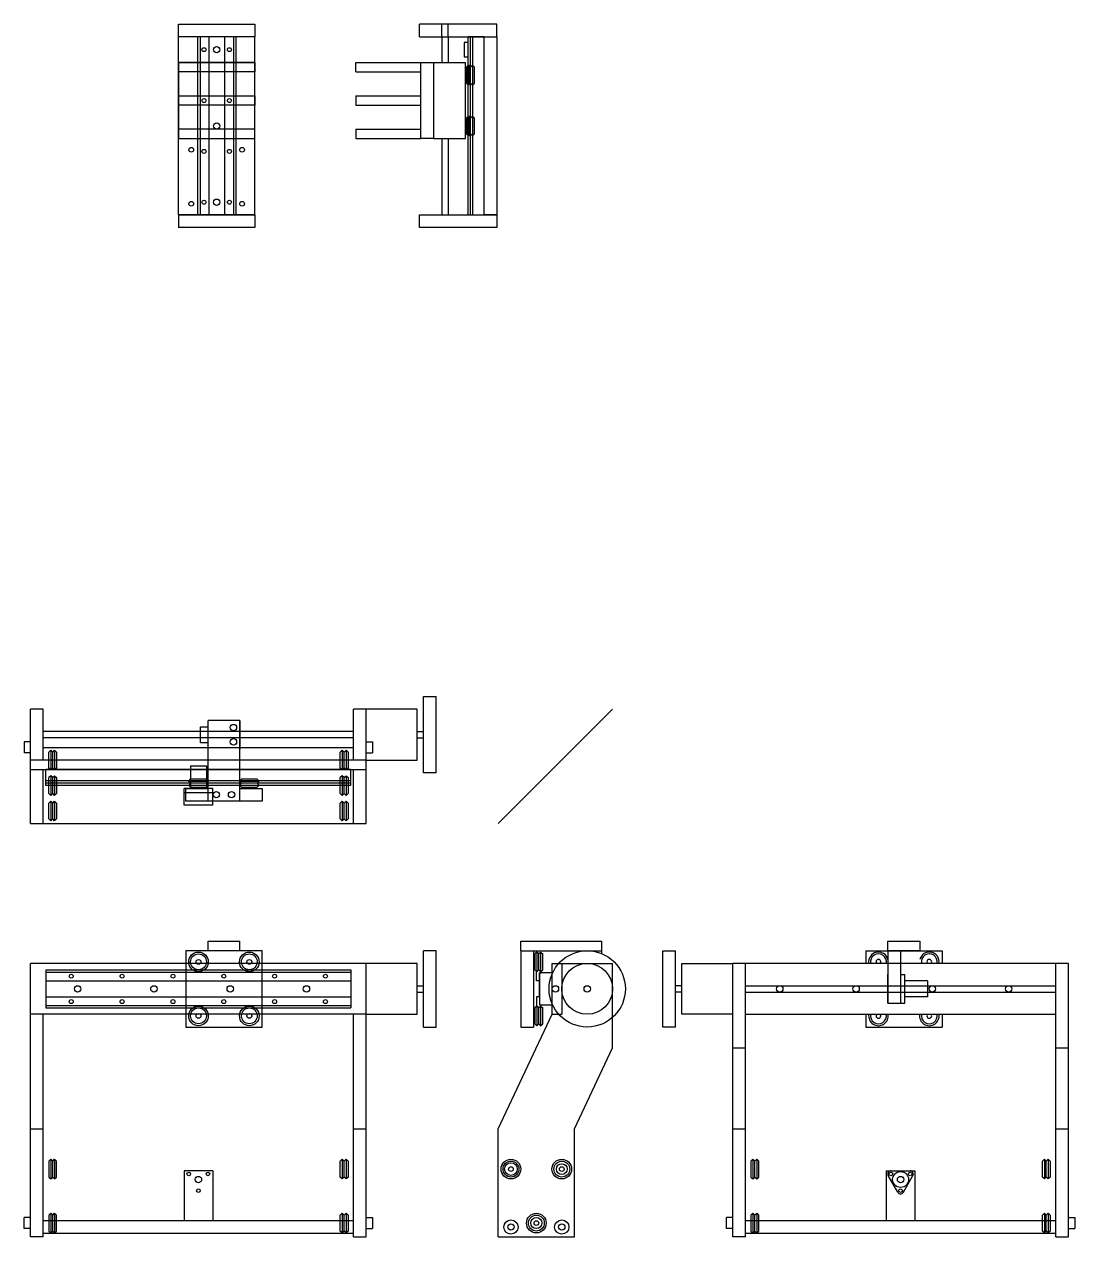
# Model space of a CAD drawing. Header units: inches. Extents: x 0 to 107, y -39 to 50.
# Drawn here: x 66.14 to 107.46, y 2.36 to 50.05 of the extents above; entities that cross this region are included whole.
import ezdxf

# ---------------------------------------------------------------- set-up
doc = ezdxf.new("R2010")
doc.units = ezdxf.units.IN
doc.header["$MEASUREMENT"] = 0
for name, color, linetype in [('Construction', 4, 'Continuous'), ('Gantry', 2, 'Continuous'), ('Gantry Bearings', 2, 'Continuous'), ('V rail', 1, 'Continuous'), ('X Truck', 6, 'Continuous'), ('X Truck Bearings', 6, 'Continuous'), ('Z Truck', 3, 'Continuous'), ('Z Truck Bearings', 3, 'Continuous')]:
    doc.layers.add(name, color=color, linetype=linetype)

msp = doc.modelspace()

# ---------------------------------------------------------------- linework, layer by layer
for p, q in [((82.568, 49.553), (82.568, 48.553)), ((82.818, 49.553), (82.818, 48.553)), ((82.568, 45.553), (82.568, 42.553)), ((82.818, 45.553), (82.818, 42.553)), ((81.841, 20.607), (81.841, 23.607)), ((81.841, 23.607), (82.341, 23.607)), ((82.341, 20.607), (82.341, 23.607)), ((81.591, 23.107), (79.591, 23.107)), ((81.591, 21.107), (81.591, 23.107)), ((79.076, 22.232), (66.891, 22.232)), ((79.088, 21.982), (66.891, 21.982)), ((81.591, 22.232), (81.841, 22.232)), ((81.591, 21.982), (81.841, 21.982)), ((79.591, 21.107), (81.591, 21.107)), ((82.341, 20.607), (81.841, 20.607)), ((81.841, 10.608), (81.841, 13.608)), ((82.341, 13.608), (81.841, 13.608)), ((82.341, 10.608), (82.341, 13.608)), ((91.258, 10.608), (91.258, 13.608)), ((91.258, 13.608), (91.758, 13.608)), ((91.758, 10.608), (91.758, 13.608)), ((81.591, 13.108), (79.591, 13.108)), ((81.591, 11.108), (81.591, 13.108)), ((92.008, 11.108), (92.008, 13.108)), ((92.008, 13.108), (94.008, 13.108)), ((81.591, 12.233), (81.841, 12.233)), ((81.591, 11.983), (81.841, 11.983)), ((92.008, 12.233), (91.758, 12.233)), ((92.008, 11.983), (91.758, 11.983)), ((94.508, 12.233), (106.708, 12.233)), ((94.508, 11.983), (106.708, 11.983)), ((79.591, 11.108), (81.591, 11.108)), ((94.008, 11.108), (92.008, 11.108)), ((81.841, 10.608), (82.341, 10.608)), ((91.758, 10.608), (91.258, 10.608))]:
    msp.add_line(p, q)
for centre, radius in [((88.283, 12.108), 1.5), ((88.283, 12.108), 1), ((87.033, 12.108), 0.125), ((88.283, 12.108), 0.125)]:
    msp.add_circle(centre, radius)
at = {"layer": 'Construction'}
for p, q in [((82.568, 49.553), (82.568, 50.053)), ((82.818, 49.553), (82.818, 50.053)), ((89.283, 23.107), (84.783, 18.607))]:
    msp.add_line(p, q, dxfattribs=at)
at = {"layer": 'Gantry'}
for p, q in [((66.391, 18.607), (66.391, 23.107)), ((66.891, 23.107), (66.391, 23.107)), ((66.891, 21.107), (66.891, 23.107)), ((79.591, 23.107), (79.091, 23.107)), ((79.091, 21.107), (79.091, 23.107)), ((79.591, 18.607), (79.591, 23.107)), ((66.391, 21.826), (66.141, 21.826)), ((66.141, 21.826), (66.141, 21.388)), ((66.891, 21.607), (79.091, 21.607)), ((79.591, 21.826), (79.841, 21.826)), ((79.841, 21.826), (79.841, 21.388)), ((66.391, 21.388), (66.141, 21.388)), ((79.591, 21.107), (66.391, 21.107)), ((66.391, 20.732), (66.391, 21.107)), ((79.591, 21.388), (79.841, 21.388)), ((79.591, 20.732), (79.591, 21.107)), ((66.391, 20.732), (79.591, 20.732)), ((66.891, 18.607), (66.891, 20.732)), ((72.679, 20.882), (72.679, 19.992)), ((72.679, 20.882), (73.304, 20.882)), ((73.304, 20.882), (73.304, 19.992)), ((79.091, 18.607), (79.091, 20.732)), ((72.429, 19.832), (72.429, 19.992)), ((73.554, 19.992), (72.429, 19.992)), ((72.429, 19.332), (72.429, 19.832)), ((72.429, 19.832), (73.554, 19.832)), ((73.554, 19.832), (73.554, 19.992)), ((73.554, 19.332), (73.554, 19.832)), ((73.554, 19.332), (72.429, 19.332)), ((66.391, 18.607), (79.591, 18.607)), ((66.391, 2.358), (66.391, 13.108)), ((66.891, 13.108), (66.391, 13.108)), ((79.091, 13.108), (66.891, 13.108)), ((79.591, 13.108), (79.091, 13.108)), ((79.591, 2.358), (79.591, 13.108)), ((86.908, 11.108), (86.908, 13.108)), ((86.908, 13.108), (87.283, 13.108)), ((87.283, 13.108), (89.283, 13.108)), ((87.283, 13.108), (87.283, 11.108)), ((89.283, 9.784), (89.283, 13.108)), ((94.008, 2.358), (94.008, 13.108)), ((94.508, 13.108), (94.008, 13.108)), ((94.508, 2.358), (94.508, 13.108)), ((106.708, 13.108), (94.508, 13.108)), ((106.708, 2.358), (106.708, 13.108)), ((107.208, 13.108), (106.708, 13.108)), ((107.208, 2.358), (107.208, 13.108)), ((79.591, 11.108), (66.391, 11.108)), ((66.891, 2.358), (66.891, 11.108)), ((79.091, 2.358), (79.091, 11.108)), ((84.783, 6.608), (86.908, 11.108)), ((86.908, 11.108), (87.283, 11.108)), ((94.508, 11.108), (106.708, 11.108)), ((87.783, 6.608), (89.283, 9.784)), ((94.008, 9.784), (94.508, 9.784)), ((106.708, 9.784), (107.208, 9.784)), ((66.391, 6.608), (66.891, 6.608)), ((79.091, 6.608), (79.591, 6.608)), ((84.783, 2.358), (84.783, 6.608)), ((87.783, 2.358), (87.783, 6.608)), ((94.008, 6.608), (94.508, 6.608)), ((106.708, 6.608), (107.208, 6.608)), ((72.429, 4.951), (72.429, 2.989)), ((73.554, 4.951), (72.429, 4.951)), ((73.554, 4.951), (73.554, 2.989)), ((100.046, 4.951), (100.046, 2.989)), ((100.046, 4.951), (101.171, 4.951)), ((100.241, 4.951), (100.987, 4.952)), ((101.171, 4.951), (101.171, 2.989)), ((100.494, 4.118), (100.121, 4.764)), ((100.722, 4.118), (101.095, 4.764)), ((66.391, 3.115), (66.141, 3.115)), ((66.141, 2.677), (66.141, 3.115)), ((79.091, 2.989), (66.891, 2.989)), ((79.591, 3.115), (79.841, 3.115)), ((79.841, 3.115), (79.841, 2.677)), ((94.008, 3.115), (93.758, 3.115)), ((93.758, 2.677), (93.758, 3.115)), ((106.708, 2.989), (94.508, 2.989)), ((107.208, 3.115), (107.458, 3.115)), ((107.458, 3.115), (107.458, 2.677)), ((66.391, 2.677), (66.141, 2.677)), ((79.091, 2.489), (66.891, 2.489)), ((79.591, 2.677), (79.841, 2.677)), ((94.008, 2.677), (93.758, 2.677)), ((106.708, 2.489), (94.508, 2.489)), ((107.208, 2.677), (107.458, 2.677)), ((66.891, 2.358), (66.391, 2.358)), ((79.091, 2.358), (79.591, 2.358)), ((84.783, 2.358), (87.783, 2.358)), ((94.508, 2.358), (94.008, 2.358)), ((106.708, 2.358), (107.208, 2.358))]:
    msp.add_line(p, q, dxfattribs=at)
for centre, radius in [((95.858, 12.108), 0.125), ((98.858, 12.108), 0.125), ((101.858, 12.108), 0.125), ((104.858, 12.108), 0.125), ((85.283, 5.02), 0.25), ((72.612, 4.827), 0.0715), ((73.37, 4.827), 0.0715), ((85.283, 5.02), 0.0938), ((87.283, 5.02), 0.212), ((87.283, 5.02), 0.0938), ((100.229, 4.827), 0.0715), ((100.608, 4.608), 0.312), ((100.987, 4.827), 0.0715), ((72.991, 4.608), 0.125), ((100.608, 4.608), 0.125), ((72.991, 4.17), 0.0715), ((100.608, 4.17), 0.0715), ((85.283, 2.739), 0.281), ((85.283, 2.739), 0.125), ((86.283, 2.896), 0.219), ((86.283, 2.896), 0.0938), ((87.283, 2.739), 0.281), ((87.283, 2.739), 0.125)]:
    msp.add_circle(centre, radius, dxfattribs=at)
for centre, start, end in [((100.229, 4.827), 84.5858, 210.0428), ((100.987, 4.827), 329.9572, 90.0428), ((100.608, 4.17), 204.5858, 335.4142)]:
    msp.add_arc(centre, 0.125, start, end, dxfattribs=at)
at = {"layer": 'Gantry Bearings'}
for p, q in [((67.186, 21.492), (67.105, 21.419)), ((67.26, 21.419), (67.186, 21.492)), ((67.186, 21.492), (67.186, 20.721)), ((67.26, 21.419), (67.333, 21.492)), ((67.333, 21.492), (67.415, 21.419)), ((67.333, 21.492), (67.333, 20.721)), ((78.649, 21.492), (78.568, 21.419)), ((78.723, 21.419), (78.649, 21.492)), ((78.649, 21.492), (78.649, 20.721)), ((78.723, 21.419), (78.796, 21.492)), ((78.796, 21.492), (78.878, 21.419)), ((78.796, 21.492), (78.796, 20.721)), ((67.105, 20.795), (67.105, 21.419)), ((67.26, 20.795), (67.26, 21.419)), ((67.415, 21.419), (67.415, 20.795)), ((78.568, 20.795), (78.568, 21.419)), ((78.723, 20.795), (78.723, 21.419)), ((78.878, 21.419), (78.878, 20.795)), ((67.186, 20.721), (67.105, 20.795)), ((67.26, 20.795), (67.186, 20.721)), ((67.333, 20.721), (67.26, 20.795)), ((67.415, 20.795), (67.333, 20.721)), ((78.649, 20.721), (78.568, 20.795)), ((78.723, 20.795), (78.649, 20.721)), ((78.796, 20.721), (78.723, 20.795)), ((78.878, 20.795), (78.796, 20.721)), ((67.186, 20.492), (67.105, 20.419)), ((67.105, 19.795), (67.105, 20.419)), ((67.186, 20.492), (67.186, 19.721)), ((67.26, 20.419), (67.186, 20.492)), ((67.26, 20.419), (67.333, 20.492)), ((67.26, 19.795), (67.26, 20.419)), ((67.333, 20.492), (67.333, 19.721)), ((67.333, 20.492), (67.415, 20.419)), ((67.415, 20.419), (67.415, 19.795)), ((78.649, 20.492), (78.568, 20.419)), ((78.568, 19.795), (78.568, 20.419)), ((78.649, 20.492), (78.649, 19.721)), ((78.723, 20.419), (78.649, 20.492)), ((78.723, 20.419), (78.796, 20.492)), ((78.723, 19.795), (78.723, 20.419)), ((78.796, 20.492), (78.796, 19.721)), ((78.796, 20.492), (78.878, 20.419)), ((78.878, 20.419), (78.878, 19.795)), ((67.186, 19.721), (67.105, 19.795)), ((67.26, 19.795), (67.186, 19.721)), ((67.333, 19.721), (67.26, 19.795)), ((67.415, 19.795), (67.333, 19.721)), ((78.649, 19.721), (78.568, 19.795)), ((78.723, 19.795), (78.649, 19.721)), ((78.796, 19.721), (78.723, 19.795)), ((78.878, 19.795), (78.796, 19.721)), ((67.186, 19.492), (67.105, 19.419)), ((67.105, 18.795), (67.105, 19.419)), ((67.26, 19.419), (67.186, 19.492)), ((67.186, 19.492), (67.186, 18.721)), ((67.26, 19.419), (67.333, 19.492)), ((67.26, 18.795), (67.26, 19.419)), ((67.333, 19.492), (67.415, 19.419)), ((67.333, 19.492), (67.333, 18.721)), ((67.415, 19.419), (67.415, 18.795)), ((78.649, 19.492), (78.568, 19.419)), ((78.568, 18.795), (78.568, 19.419)), ((78.723, 19.419), (78.649, 19.492)), ((78.649, 19.492), (78.649, 18.721)), ((78.723, 19.419), (78.796, 19.492)), ((78.723, 18.795), (78.723, 19.419)), ((78.796, 19.492), (78.878, 19.419)), ((78.796, 19.492), (78.796, 18.721)), ((78.878, 19.419), (78.878, 18.795)), ((67.186, 18.721), (67.105, 18.795)), ((67.26, 18.795), (67.186, 18.721)), ((67.333, 18.721), (67.26, 18.795)), ((67.415, 18.795), (67.333, 18.721)), ((78.649, 18.721), (78.568, 18.795)), ((78.723, 18.795), (78.649, 18.721)), ((78.796, 18.721), (78.723, 18.795)), ((78.878, 18.795), (78.796, 18.721)), ((67.186, 5.405), (67.105, 5.332)), ((67.105, 5.332), (67.105, 4.708)), ((67.186, 5.405), (67.186, 4.634)), ((67.26, 5.332), (67.186, 5.405)), ((67.26, 5.332), (67.333, 5.405)), ((67.26, 4.708), (67.26, 5.332)), ((67.333, 5.405), (67.333, 4.634)), ((67.333, 5.405), (67.415, 5.332)), ((67.415, 4.708), (67.415, 5.332)), ((78.649, 5.405), (78.568, 5.332)), ((78.568, 4.708), (78.568, 5.332)), ((78.723, 5.332), (78.649, 5.405)), ((78.649, 5.405), (78.649, 4.634)), ((78.723, 5.332), (78.796, 5.405)), ((78.723, 4.708), (78.723, 5.332)), ((78.796, 5.405), (78.878, 5.332)), ((78.796, 5.405), (78.796, 4.634)), ((78.878, 5.332), (78.878, 4.708)), ((94.803, 5.405), (94.722, 5.332)), ((94.722, 5.332), (94.722, 4.708)), ((94.803, 5.405), (94.803, 4.634)), ((94.877, 5.332), (94.803, 5.405)), ((94.877, 5.332), (94.95, 5.405)), ((94.877, 4.708), (94.877, 5.332)), ((94.95, 5.405), (94.95, 4.634)), ((94.95, 5.405), (95.032, 5.332)), ((95.032, 4.708), (95.032, 5.332)), ((106.266, 5.405), (106.185, 5.332)), ((106.185, 4.708), (106.185, 5.332)), ((106.34, 5.332), (106.266, 5.405)), ((106.266, 5.405), (106.266, 4.634)), ((106.34, 5.332), (106.413, 5.405)), ((106.34, 4.708), (106.34, 5.332)), ((106.413, 5.405), (106.495, 5.332)), ((106.413, 5.405), (106.413, 4.634)), ((106.495, 5.332), (106.495, 4.708)), ((67.105, 4.708), (67.186, 4.634)), ((67.186, 4.634), (67.26, 4.708)), ((67.26, 4.708), (67.333, 4.634)), ((67.333, 4.634), (67.415, 4.708)), ((78.649, 4.634), (78.568, 4.708)), ((78.723, 4.708), (78.649, 4.634)), ((78.796, 4.634), (78.723, 4.708)), ((78.878, 4.708), (78.796, 4.634)), ((94.722, 4.708), (94.803, 4.634)), ((94.803, 4.634), (94.877, 4.708)), ((94.877, 4.708), (94.95, 4.634)), ((94.95, 4.634), (95.032, 4.708)), ((106.266, 4.634), (106.185, 4.708)), ((106.34, 4.708), (106.266, 4.634)), ((106.413, 4.634), (106.34, 4.708)), ((106.495, 4.708), (106.413, 4.634)), ((67.186, 3.281), (67.105, 3.208)), ((67.105, 3.208), (67.105, 2.584)), ((67.186, 3.281), (67.186, 2.51)), ((67.26, 3.208), (67.186, 3.281)), ((67.26, 3.208), (67.333, 3.281)), ((67.26, 2.584), (67.26, 3.208)), ((67.333, 3.281), (67.333, 2.51)), ((67.333, 3.281), (67.415, 3.208)), ((67.415, 2.584), (67.415, 3.208)), ((78.649, 3.281), (78.568, 3.208)), ((78.568, 2.584), (78.568, 3.208)), ((78.723, 3.208), (78.649, 3.281)), ((78.649, 3.281), (78.649, 2.51)), ((78.723, 3.208), (78.796, 3.281)), ((78.723, 2.584), (78.723, 3.208)), ((78.796, 3.281), (78.878, 3.208)), ((78.796, 3.281), (78.796, 2.51)), ((78.878, 3.208), (78.878, 2.584)), ((94.803, 3.281), (94.722, 3.208)), ((94.722, 3.208), (94.722, 2.584)), ((94.803, 3.281), (94.803, 2.51)), ((94.877, 3.208), (94.803, 3.281)), ((94.877, 3.208), (94.95, 3.281)), ((94.877, 2.584), (94.877, 3.208)), ((94.95, 3.281), (94.95, 2.51)), ((94.95, 3.281), (95.032, 3.208)), ((95.032, 2.584), (95.032, 3.208)), ((106.266, 3.281), (106.185, 3.208)), ((106.185, 2.584), (106.185, 3.208)), ((106.34, 3.208), (106.266, 3.281)), ((106.266, 3.281), (106.266, 2.51)), ((106.34, 3.208), (106.413, 3.281)), ((106.34, 2.584), (106.34, 3.208)), ((106.413, 3.281), (106.495, 3.208)), ((106.413, 3.281), (106.413, 2.51)), ((106.495, 3.208), (106.495, 2.584)), ((67.105, 2.584), (67.186, 2.51)), ((67.186, 2.51), (67.26, 2.584)), ((67.26, 2.584), (67.333, 2.51)), ((67.333, 2.51), (67.415, 2.584)), ((78.649, 2.51), (78.568, 2.584)), ((78.723, 2.584), (78.649, 2.51)), ((78.796, 2.51), (78.723, 2.584)), ((78.878, 2.584), (78.796, 2.51)), ((94.722, 2.584), (94.803, 2.51)), ((94.803, 2.51), (94.877, 2.584)), ((94.877, 2.584), (94.95, 2.51)), ((94.95, 2.51), (95.032, 2.584)), ((106.266, 2.51), (106.185, 2.584)), ((106.34, 2.584), (106.266, 2.51)), ((106.413, 2.51), (106.34, 2.584)), ((106.495, 2.584), (106.413, 2.51))]:
    msp.add_line(p, q, dxfattribs=at)
for centre, radius in [((85.283, 5.02), 0.386), ((85.283, 5.02), 0.312), ((87.283, 5.02), 0.386), ((87.283, 5.02), 0.312), ((85.283, 5.02), 0.0938), ((87.283, 5.02), 0.0938), ((86.283, 2.896), 0.386), ((86.283, 2.896), 0.312), ((86.283, 2.896), 0.0938)]:
    msp.add_circle(centre, radius, dxfattribs=at)
at = {"layer": 'V rail'}
for p, q in [((72.96, 49.553), (72.96, 42.553)), ((74.46, 49.553), (72.96, 49.553)), ((73.054, 49.553), (73.054, 42.553)), ((73.397, 49.553), (73.397, 42.553)), ((74.023, 49.553), (74.023, 42.553)), ((74.367, 49.553), (74.367, 42.553)), ((74.46, 49.553), (74.46, 42.553)), ((83.446, 49.334), (83.446, 48.772)), ((83.602, 49.334), (83.446, 49.334)), ((83.602, 42.553), (83.602, 49.553)), ((84.227, 49.553), (83.602, 49.553)), ((83.696, 42.553), (83.696, 49.553)), ((83.789, 42.553), (83.789, 49.553)), ((84.227, 42.553), (84.227, 49.553)), ((83.446, 48.772), (83.602, 48.772)), ((74.46, 42.553), (72.96, 42.553)), ((83.602, 42.553), (84.227, 42.553)), ((78.991, 20.732), (66.991, 20.732)), ((66.991, 20.107), (66.991, 20.732)), ((78.991, 20.107), (78.991, 20.732)), ((78.991, 20.294), (66.991, 20.294)), ((78.991, 20.2), (66.991, 20.2)), ((78.991, 20.107), (66.991, 20.107)), ((66.991, 12.858), (78.991, 12.858)), ((66.991, 12.858), (66.991, 11.358)), ((66.991, 12.764), (78.991, 12.764)), ((66.991, 12.421), (78.991, 12.421)), ((78.991, 12.858), (78.991, 11.358)), ((86.376, 12.858), (86.283, 12.764)), ((86.283, 12.421), (86.283, 12.764)), ((86.408, 12.421), (86.283, 12.421)), ((86.376, 12.858), (86.47, 12.764)), ((86.908, 12.733), (86.408, 12.733)), ((86.408, 12.733), (86.408, 11.483)), ((86.408, 12.733), (86.47, 12.733)), ((86.408, 12.421), (86.408, 12.733)), ((86.47, 12.733), (86.47, 12.764)), ((86.908, 11.483), (86.908, 12.733)), ((86.408, 11.827), (86.408, 12.389)), ((66.991, 11.795), (78.991, 11.795)), ((66.991, 11.451), (78.991, 11.451)), ((86.283, 11.795), (86.283, 11.451)), ((86.408, 11.795), (86.283, 11.795)), ((86.376, 11.358), (86.283, 11.451)), ((86.376, 11.358), (86.47, 11.451)), ((86.408, 11.795), (86.408, 11.483)), ((86.408, 11.483), (86.908, 11.483)), ((86.408, 11.483), (86.47, 11.483)), ((86.47, 11.483), (86.47, 11.451)), ((66.991, 11.358), (78.991, 11.358))]:
    msp.add_line(p, q, dxfattribs=at)
for centre, radius in [((73.21, 49.053), 0.0782), ((73.71, 49.053), 0.125), ((74.211, 49.053), 0.0782), ((73.21, 47.053), 0.0782), ((74.211, 47.053), 0.0782), ((73.71, 46.053), 0.125), ((73.21, 45.053), 0.0781), ((74.211, 45.053), 0.0781), ((73.21, 43.053), 0.0781), ((73.71, 43.053), 0.125), ((74.211, 43.053), 0.0781), ((67.989, 12.608), 0.0781), ((69.989, 12.608), 0.0781), ((71.989, 12.608), 0.0781), ((73.989, 12.608), 0.0781), ((75.989, 12.608), 0.0781), ((77.989, 12.608), 0.0781), ((68.241, 12.108), 0.125), ((71.241, 12.108), 0.125), ((74.241, 12.108), 0.125), ((77.241, 12.108), 0.125), ((67.989, 11.607), 0.0781), ((69.989, 11.607), 0.0781), ((71.989, 11.607), 0.0781), ((73.989, 11.607), 0.0781), ((75.989, 11.607), 0.0781), ((77.989, 11.607), 0.0781)]:
    msp.add_circle(centre, radius, dxfattribs=at)
at = {"layer": 'X Truck'}
for p, q in [((72.21, 49.553), (72.21, 50.053)), ((72.21, 50.053), (75.21, 50.053)), ((75.21, 50.053), (75.21, 49.553)), ((84.727, 50.053), (81.693, 50.053)), ((81.693, 49.553), (81.693, 50.053)), ((84.727, 49.553), (84.727, 50.053)), ((72.21, 42.553), (72.21, 49.553)), ((75.21, 49.553), (72.21, 49.553)), ((75.21, 49.553), (72.21, 49.553)), ((75.21, 42.553), (75.21, 49.553)), ((81.693, 49.553), (84.727, 49.553)), ((84.227, 49.553), (84.727, 49.553)), ((84.227, 42.553), (84.227, 49.553)), ((84.727, 49.553), (84.727, 42.553)), ((72.21, 42.553), (75.21, 42.553)), ((75.21, 42.553), (72.21, 42.553)), ((72.21, 42.553), (72.21, 42.053)), ((75.21, 42.553), (75.21, 42.053)), ((81.693, 42.053), (81.693, 42.553)), ((81.693, 42.553), (84.727, 42.553)), ((84.727, 42.553), (84.227, 42.553)), ((84.727, 42.553), (84.727, 42.053)), ((84.727, 42.553), (84.727, 42.053)), ((75.21, 42.053), (72.21, 42.053)), ((84.727, 42.053), (81.693, 42.053)), ((73.069, 22.419), (73.369, 22.419)), ((73.069, 21.794), (73.069, 22.419)), ((73.369, 19.495), (73.369, 22.669)), ((74.619, 22.669), (73.369, 22.669)), ((74.619, 19.495), (74.619, 22.669)), ((74.619, 22.669), (74.619, 21.544)), ((73.069, 21.794), (73.369, 21.794)), ((72.494, 19.995), (73.369, 19.995)), ((72.494, 19.495), (72.494, 19.995)), ((74.619, 19.995), (75.494, 19.995)), ((75.494, 19.995), (75.494, 19.495)), ((75.494, 19.495), (72.494, 19.495)), ((73.369, 13.608), (73.369, 13.983)), ((73.369, 13.983), (74.619, 13.983)), ((74.619, 13.608), (74.619, 13.983)), ((85.671, 13.608), (85.671, 13.983)), ((85.671, 13.983), (88.845, 13.983)), ((88.845, 13.983), (88.845, 13.498)), ((75.494, 13.608), (72.494, 13.608)), ((72.494, 13.608), (72.494, 10.608)), ((75.494, 10.608), (75.494, 13.608)), ((85.671, 13.608), (86.171, 13.608)), ((85.671, 13.608), (85.671, 10.608)), ((85.671, 13.608), (88.845, 13.608)), ((86.171, 13.608), (86.171, 10.608)), ((99.238, 13.608), (102.238, 13.608)), ((99.238, 13.608), (99.238, 13.108)), ((100.111, 13.608), (100.111, 11.545)), ((101.363, 13.608), (100.111, 13.608)), ((100.611, 13.608), (100.611, 11.545)), ((102.238, 13.608), (102.238, 13.108)), ((100.111, 11.545), (100.111, 12.67)), ((100.611, 12.67), (100.771, 12.67)), ((100.771, 11.545), (100.771, 12.67)), ((101.661, 12.42), (100.771, 12.42)), ((101.661, 12.42), (101.661, 11.795)), ((100.111, 11.545), (100.611, 11.545)), ((100.111, 11.545), (100.611, 11.545)), ((100.611, 11.545), (100.771, 11.545)), ((101.661, 11.795), (100.771, 11.795)), ((99.238, 11.108), (99.238, 10.608)), ((102.238, 11.108), (102.238, 10.608)), ((72.494, 10.608), (75.494, 10.608)), ((85.671, 10.608), (86.171, 10.608)), ((99.238, 10.608), (102.238, 10.608))]:
    msp.add_line(p, q, dxfattribs=at)
for centre in [(74.369, 22.388), (74.369, 21.826), (73.694, 19.745), (74.294, 19.745)]:
    msp.add_circle(centre, 0.125, dxfattribs=at)
at = {"layer": 'X Truck Bearings'}
for p, q in [((72.611, 20.274), (72.684, 20.355)), ((72.684, 20.2), (72.611, 20.274)), ((72.611, 20.274), (73.382, 20.274)), ((72.684, 20.2), (72.611, 20.127)), ((72.611, 20.127), (72.684, 20.045)), ((72.611, 20.127), (73.382, 20.127)), ((73.308, 20.355), (72.684, 20.355)), ((73.308, 20.2), (72.684, 20.2)), ((72.684, 20.045), (73.308, 20.045)), ((73.382, 20.274), (73.308, 20.355)), ((73.308, 20.2), (73.382, 20.274)), ((73.382, 20.127), (73.308, 20.2)), ((73.308, 20.045), (73.382, 20.127)), ((74.611, 20.274), (74.684, 20.355)), ((74.684, 20.2), (74.611, 20.274)), ((74.611, 20.274), (75.382, 20.274)), ((74.684, 20.2), (74.611, 20.127)), ((74.611, 20.127), (74.684, 20.045)), ((74.611, 20.127), (75.382, 20.127)), ((75.308, 20.355), (74.684, 20.355)), ((75.308, 20.2), (74.684, 20.2)), ((74.684, 20.045), (75.308, 20.045)), ((75.382, 20.274), (75.308, 20.355)), ((75.308, 20.2), (75.382, 20.274)), ((75.382, 20.127), (75.308, 20.2)), ((75.308, 20.045), (75.382, 20.127)), ((100.111, 13.608), (100.113, 13.983)), ((100.113, 13.983), (101.363, 13.983)), ((101.363, 13.983), (101.363, 13.608)), ((86.303, 13.555), (86.221, 13.482)), ((86.221, 13.482), (86.221, 12.858)), ((86.303, 13.555), (86.303, 12.784)), ((86.376, 13.482), (86.303, 13.555)), ((86.376, 13.482), (86.45, 13.555)), ((86.376, 12.858), (86.376, 13.482)), ((86.45, 13.555), (86.45, 12.784)), ((86.45, 13.555), (86.531, 13.482)), ((86.531, 12.858), (86.531, 13.482)), ((86.221, 12.858), (86.303, 12.784)), ((86.303, 12.784), (86.376, 12.858)), ((86.376, 12.858), (86.45, 12.784)), ((86.45, 12.784), (86.531, 12.858)), ((86.303, 11.431), (86.221, 11.358)), ((86.221, 11.358), (86.221, 10.734)), ((86.376, 11.358), (86.303, 11.431)), ((86.303, 11.431), (86.303, 10.66)), ((86.376, 11.358), (86.45, 11.431)), ((86.376, 10.734), (86.376, 11.358)), ((86.45, 11.431), (86.531, 11.358)), ((86.45, 11.431), (86.45, 10.66)), ((86.531, 10.734), (86.531, 11.358)), ((86.221, 10.734), (86.303, 10.66)), ((86.303, 10.66), (86.376, 10.734)), ((86.376, 10.734), (86.45, 10.66)), ((86.45, 10.66), (86.531, 10.734))]:
    msp.add_line(p, q, dxfattribs=at)
for centre, radius in [((72.71, 45.115), 0.0938), ((74.71, 45.115), 0.0938), ((72.71, 42.991), 0.0938), ((74.71, 42.991), 0.0938), ((72.994, 13.17), 0.386), ((72.994, 13.17), 0.312), ((74.994, 13.17), 0.386), ((74.994, 13.17), 0.312), ((72.994, 13.17), 0.0938), ((74.994, 13.17), 0.0938), ((72.994, 11.046), 0.386), ((72.994, 11.046), 0.312), ((72.994, 11.046), 0.0938), ((74.994, 11.046), 0.386), ((74.994, 11.046), 0.312), ((74.994, 11.046), 0.0938)]:
    msp.add_circle(centre, radius, dxfattribs=at)
for centre, radius, start, end in [((99.738, 13.17), 0.386, 15.0493, 189.2551), ((99.738, 13.17), 0.312, 348.538, 191.462), ((101.738, 13.17), 0.386, 350.7449, 166.5967), ((101.738, 13.17), 0.312, 348.538, 191.462), ((99.738, 13.17), 0.0938, 318.5984, 221.4016), ((101.738, 13.17), 0.0938, 318.5984, 221.4016), ((99.738, 11.046), 0.386, 170.7449, 9.2551), ((99.738, 11.046), 0.312, 168.538, 11.462), ((99.738, 11.046), 0.0938, 138.5984, 41.4016), ((101.738, 11.046), 0.386, 170.7449, 9.2551), ((101.738, 11.046), 0.312, 168.538, 11.462), ((101.738, 11.046), 0.0938, 138.5984, 41.4016)]:
    msp.add_arc(centre, radius, start, end, dxfattribs=at)
at = {"layer": 'Z Truck'}
for p, q in [((75.21, 48.553), (72.21, 48.553)), ((72.21, 48.553), (72.21, 45.553)), ((72.21, 48.178), (72.21, 48.553)), ((72.21, 48.553), (75.21, 48.553)), ((75.21, 48.178), (72.21, 48.178)), ((75.21, 45.553), (75.21, 48.553)), ((75.21, 48.553), (75.21, 48.178)), ((79.178, 48.553), (81.74, 48.553)), ((79.178, 48.178), (79.178, 48.553)), ((79.178, 48.178), (81.74, 48.178)), ((81.74, 45.553), (81.74, 48.553)), ((81.74, 48.553), (82.24, 48.553)), ((82.24, 48.553), (82.24, 45.553)), ((82.24, 48.553), (83.491, 48.553)), ((83.491, 45.553), (83.491, 48.553)), ((72.21, 46.865), (72.21, 47.24)), ((72.21, 47.24), (75.21, 47.24)), ((75.21, 47.24), (75.21, 46.865)), ((79.178, 47.24), (81.74, 47.24)), ((79.178, 47.24), (79.178, 46.865)), ((75.21, 46.865), (72.21, 46.865)), ((79.178, 46.865), (81.74, 46.865)), ((75.21, 45.928), (72.21, 45.928)), ((72.21, 45.928), (72.21, 45.553)), ((75.21, 45.553), (75.21, 45.928)), ((79.178, 45.928), (81.74, 45.928)), ((79.178, 45.928), (79.178, 45.553)), ((72.21, 45.553), (75.21, 45.553)), ((72.21, 45.553), (75.21, 45.553)), ((79.178, 45.553), (81.74, 45.553)), ((82.24, 45.553), (81.74, 45.553)), ((82.24, 45.553), (83.491, 45.553))]:
    msp.add_line(p, q, dxfattribs=at)
at = {"layer": 'Z Truck Bearings'}
for p, q in [((83.622, 48.438), (83.541, 48.365)), ((83.541, 48.365), (83.541, 47.741)), ((83.696, 48.365), (83.622, 48.438)), ((83.622, 48.438), (83.622, 47.667)), ((83.696, 48.365), (83.769, 48.438)), ((83.696, 47.741), (83.696, 48.365)), ((83.769, 48.438), (83.851, 48.365)), ((83.769, 48.438), (83.769, 47.667)), ((83.851, 47.741), (83.851, 48.365)), ((83.541, 47.741), (83.622, 47.667)), ((83.622, 47.667), (83.696, 47.741)), ((83.696, 47.741), (83.769, 47.667)), ((83.769, 47.667), (83.851, 47.741)), ((83.622, 46.438), (83.541, 46.365)), ((83.541, 46.365), (83.541, 45.741)), ((83.696, 46.365), (83.622, 46.438)), ((83.622, 46.438), (83.622, 45.667)), ((83.696, 46.365), (83.769, 46.438)), ((83.696, 45.741), (83.696, 46.365)), ((83.769, 46.438), (83.851, 46.365)), ((83.769, 46.438), (83.769, 45.667)), ((83.851, 45.741), (83.851, 46.365)), ((83.541, 45.741), (83.622, 45.667)), ((83.622, 45.667), (83.696, 45.741)), ((83.696, 45.741), (83.769, 45.667)), ((83.769, 45.667), (83.851, 45.741))]:
    msp.add_line(p, q, dxfattribs=at)

doc.saveas('drawing.dxf')
